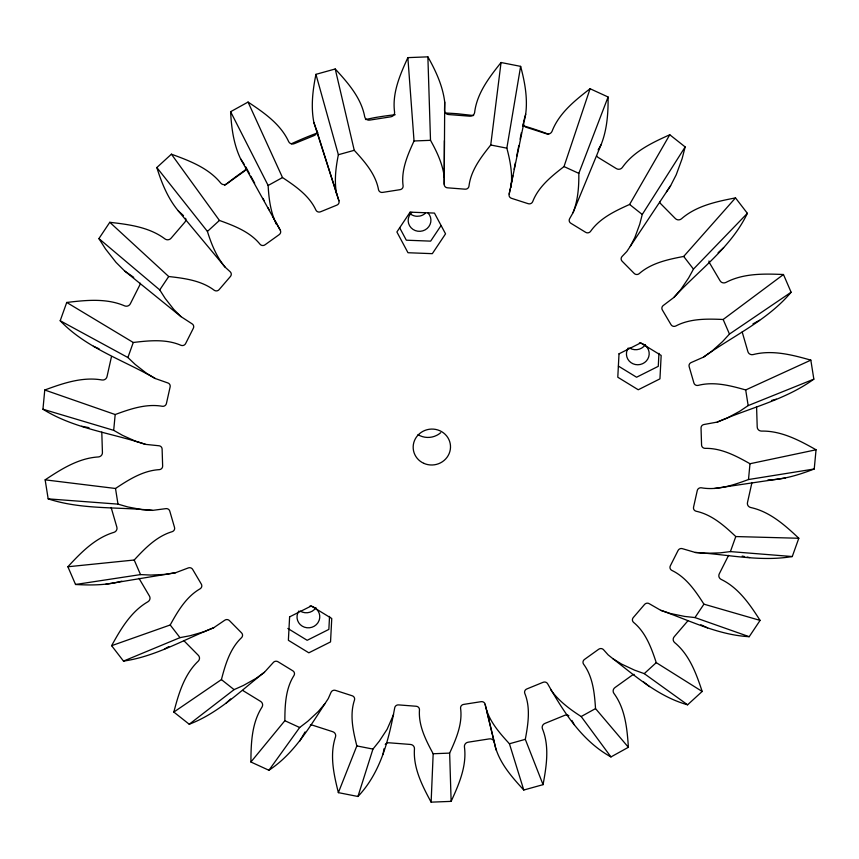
<?xml version="1.0" encoding="UTF-8"?>
<svg xmlns="http://www.w3.org/2000/svg" width="859" height="859" viewBox="0 0 859 859"><rect width="100%" height="100%" fill="white"/><g stroke="black" fill="none" stroke-linecap="round" stroke-linejoin="round"><path stroke-width="1.29" d="M568.883 715.719A4.349 4.177 -7.6 0 0 564.556 715.397L545.025 723.375A4.349 4.177 -7.6 0 0 542.416 728.754C549.674 746.503 546.431 766.389 543.06 784.654L523.775 790.022C511.159 776.257 497.705 761.117 494.279 742.144A4.349 4.177 -7.6 0 0 489.179 738.912L468.273 742.176A4.349 4.177 -7.6 0 0 464.418 746.815C467.017 765.884 458.899 784.417 451.136 801.372L431.121 802.156L433.172 753.751C425.903 740.297 418.301 725.544 419.471 709.802A3.576 3.436 -7.6 0 0 416.057 706.248L398.737 704.906A3.576 3.436 -7.6 0 0 394.7 707.88C388.794 739.524 380.827 772.424 357.945 796.486L338.371 792.632L356.839 745.913C353.113 731.095 349.463 714.924 354.499 699.978A3.576 3.436 -7.6 0 0 352.083 695.736L335.633 690.432A3.576 3.436 -7.6 0 0 330.994 692.408L328.256 698.625L324.906 703.704C309.047 728.035 293.767 753.934 268.921 770.265L250.914 762.008C251 743.368 251.655 723.203 262.049 707.021A4.349 4.177 -7.6 0 0 260.481 701.32L242.743 690.464M250.914 762.008L284.855 720.712C284.93 705.368 285.467 688.768 294.014 675.453A3.576 3.436 -7.6 0 0 292.736 670.761L278.123 661.817A3.576 3.436 -7.6 0 0 273.141 662.676L264.432 672.275C240.434 690.969 218.218 713.281 189.227 724.244L173.84 712.068C178.575 693.879 184.245 674.412 198.3 661.097A4.349 4.177 -7.6 0 0 198.204 655.192L183.719 640.524M767.882 479.998C783.88 479.569 799.407 474.694 814.235 468.993L816.05 449.783L749.993 463.731C736.249 455.968 721.302 448.001 705.078 448.355A3.576 3.436 -7.6 0 1 701.567 444.898L701.041 428.169A3.576 3.436 -7.6 0 1 704.337 424.443L717.297 422.07C749.467 407.928 785.029 400.111 813.849 379.152L810.832 360.136L745.698 389.954C730.429 385.616 713.947 381.31 698.152 385.39A3.576 3.436 -7.6 0 1 693.868 382.856L689.197 366.782A3.576 3.436 -7.6 0 1 691.484 362.412L703.51 357.129C732.867 335.89 767.42 320.493 791.118 292.243L783.462 274.515L723.16 319.484C707.268 318.807 690.206 318.388 675.754 326.012A3.576 3.436 -7.6 0 1 670.943 324.541L662.407 310.056A3.576 3.436 -7.6 0 1 663.535 305.299L673.928 297.418C698.936 270.027 731.041 247.596 747.373 213.311L735.508 197.903L683.7 256.433C668.119 259.439 651.423 262.908 639.171 273.667A3.576 3.436 -7.6 0 1 634.125 273.355L622.206 261.286A3.576 3.436 -7.6 0 1 622.131 256.422L626.877 251.44L670.611 185.716L676.216 174.796L682.1 158.732L685.16 146.932L669.773 134.756L629.604 204.453C615.227 210.938 599.84 218.111 590.541 231.404A3.576 3.436 -7.6 0 1 585.559 232.252L570.945 223.319A3.576 3.436 -7.6 0 1 569.667 218.626L573.039 212.699L601.053 144.784C607.109 129.666 608.269 113.12 608.086 96.992L590.079 88.735L564.009 166.571C551.661 176.149 538.443 186.639 532.687 201.672A3.576 3.436 -7.6 0 1 528.049 203.647L511.599 198.343A3.576 3.436 -7.6 0 1 509.183 194.102L525.676 114.268C527.813 98.173 524.806 81.895 520.629 66.368L501.055 62.514L490.736 144.999C481.094 157.1 470.829 170.34 468.971 186.188A3.576 3.436 -7.6 0 1 464.944 189.173L447.625 187.831A3.576 3.436 -7.6 0 1 444.21 184.277L444.404 140.651M444.21 184.277L444.715 102.071C442.772 85.921 435.781 70.878 427.879 56.844L407.864 57.628C400.101 74.583 391.983 93.116 394.582 112.185A4.349 4.177 -7.6 0 1 390.727 116.824L369.821 120.088A4.349 4.177 -7.6 0 1 364.721 116.856C361.295 97.883 347.841 82.743 335.225 68.978L315.94 74.346C312.751 90.131 310.743 106.58 313.889 122.526L338.908 200.738A3.576 3.436 -7.6 0 1 336.76 205.161L320.686 211.733A3.576 3.436 -7.6 0 1 315.929 210.122C309.261 195.594 295.41 186.135 282.504 177.555L248.047 102.071L230.609 111.713C231.425 127.776 233.594 144.183 240.595 158.84L280.098 229.911A3.576 3.436 -7.6 0 1 279.111 234.69L265.098 244.751A3.576 3.436 -7.6 0 1 260.073 244.289C249.958 231.737 234.142 225.788 219.432 220.441L171.413 154.19L156.832 167.537C161.642 182.956 167.859 198.354 178.285 210.874L225.079 267.106L230.126 271.712A3.576 3.436 -7.6 0 1 230.352 276.566L219.206 289.537A3.576 3.436 -7.6 0 1 214.202 290.245C201.253 280.431 184.384 278.305 168.697 276.512L109.791 222.309L98.914 238.598L105.464 248.885L116.029 262.382L124.727 271.057L181.002 316.638L191.858 323.693A3.576 3.436 -7.6 0 1 193.296 328.342L185.673 343.471A3.576 3.436 -7.6 0 1 180.97 345.307C166.002 338.811 149.037 340.594 133.263 342.483L66.734 302.465L60.194 320.74C86.211 348.142 123.277 359.953 155.221 378.508L167.548 382.846A3.576 3.436 -7.6 0 1 170.103 387.022L166.442 403.419A3.576 3.436 -7.6 0 1 162.33 406.286C146.234 403.44 130.117 409.045 115.181 414.532L44.765 390.007L42.95 409.217C74.003 428.662 111.316 433 145.525 444.371L158.604 445.724A3.576 3.436 -7.6 0 1 162.115 449.182L162.641 465.911A3.576 3.436 -7.6 0 1 159.345 469.637C143.077 470.56 128.71 479.676 115.503 488.481L45.151 479.848L48.168 498.864C81.766 509.902 117.758 506.66 152.462 510.386L165.529 508.689A3.576 3.436 -7.6 0 1 169.814 511.223L174.484 527.297A3.576 3.436 -7.6 0 1 172.197 531.667C156.671 536.274 144.892 548.418 134.208 560.014L67.882 566.757L75.538 584.485C91 585.376 106.817 585.28 121.838 581.167M608.086 96.992L578.826 173.368C578.977 186.639 578.021 200.265 573.039 212.699M444.715 102.071L444.532 110.242A4.349 4.177 -7.6 0 0 448.677 114.558L469.723 116.19A4.349 4.177 -7.6 0 0 474.619 112.572C476.863 93.309 489.34 77.224 501.055 62.514M329.545 616.386L328.857 629.4L307.168 640.299L287.84 628.466M658.95 353.317L658.273 366.331L636.583 377.23L618.394 366.095M145.525 444.371L135.69 441.279L122.59 435.384L113.689 430.338L115.181 414.532M543.06 784.654L525.311 739.341C528.081 724.32 530.744 707.945 524.774 693.342A3.576 3.436 -7.6 0 1 526.921 688.918L542.995 682.347A3.576 3.436 -7.6 0 1 547.752 683.957C563.729 712.036 581.822 740.845 610.953 756.929L628.391 747.287L595.534 708.6C594.503 693.342 592.978 676.838 583.583 664.168A3.576 3.436 -7.6 0 1 584.571 659.379L598.583 649.329A3.576 3.436 -7.6 0 1 603.609 649.791L608.129 654.869L612.886 658.681C636.014 676.645 658.746 696.713 687.587 704.809L702.168 691.463L656.255 662.643C651.444 648.051 645.807 632.417 633.555 622.367A3.576 3.436 -7.6 0 1 633.33 617.514L644.475 604.543A3.576 3.436 -7.6 0 1 649.479 603.834L660.732 610.309C689.713 620.499 717.995 635.016 749.209 636.691L760.086 620.402L703.929 604.167C695.597 591.099 686.201 577.28 671.813 570.387A3.576 3.436 -7.6 0 1 670.385 565.737L678.009 550.608A3.576 3.436 -7.6 0 1 682.712 548.772L695.264 552.455C727.509 554.334 759.979 562.001 792.266 556.535L798.806 538.26L735.787 536.553C724.416 525.815 711.864 514.605 696.134 511.234A3.576 3.436 -7.6 0 1 693.578 507.057L697.24 490.661A3.576 3.436 -7.6 0 1 701.352 487.794C717.448 490.639 733.565 485.034 748.49 479.537L749.993 463.731M510.998 187.584C512.759 174.345 510.289 160.944 506.842 148.167L520.629 66.368M383.028 754.503L383.994 748.737M315.94 74.346L338.371 154.727C335.751 167.72 334.097 181.26 336.685 194.381M509.183 194.102L510.225 188.873M510.74 186.253L512.823 175.794M514.122 169.255L515.421 162.716M516.721 156.177L518.793 145.719M520.092 139.179L521.392 132.64M522.691 126.101L523.217 123.481M111.487 356.582L107.042 376.5A4.349 4.177 -7.6 0 1 102.038 379.989C82.485 376.532 62.9 383.339 44.765 390.007M751.958 482.5L747.513 502.418A4.349 4.177 -7.6 0 0 750.616 507.497C769.728 511.588 784.976 525.203 798.806 538.26M173.84 712.068L221.418 679.598C225.316 664.63 229.987 648.609 241.551 637.657A3.576 3.436 -7.6 0 0 241.476 632.793L229.557 620.724A3.576 3.436 -7.6 0 0 224.51 620.402L213.698 627.746C183.923 639.45 155.629 656.544 123.492 661.097L111.627 645.689C120.743 629.056 131.062 611.436 147.984 601.719A4.349 4.177 -7.6 0 0 149.369 595.942L138.986 578.332M685.16 146.932L642.253 214.482L639.74 224.178L634.898 237.406L630.291 246.393M523.475 122.182L525.676 114.268M357.945 796.486L372.946 749.08L379.324 741.145L387.119 729.28L393.583 714.538M155.221 378.508L146.47 373.246L135.25 364.484L127.894 357.527L133.263 342.483M695.264 552.455L705.593 553.325L720.11 552.863L730.408 551.596L735.787 536.553M305.074 731.943L299.576 741.349M407.864 57.628L414.038 140.973C407.638 154.931 400.96 170.179 403.107 185.877A3.576 3.436 -7.6 0 1 399.929 189.689L382.727 192.384A3.576 3.436 -7.6 0 1 378.518 189.721C375.705 174.109 364.635 161.642 354.252 150.314L335.225 68.978M451.136 801.372L449.644 753.107C456.032 739.148 462.722 723.901 460.574 708.203A3.576 3.436 -7.6 0 1 463.753 704.391L480.954 701.696A3.576 3.436 -7.6 0 1 485.163 704.359L494.279 742.144M728.593 555.344L719.337 573.715A4.349 4.177 -7.6 0 0 721.077 579.363C738.557 587.739 749.961 604.532 760.086 620.402M111.627 645.689L170.211 624.976C177.727 611.286 186.21 596.78 200.147 588.78A3.576 3.436 -7.6 0 0 201.274 584.023L192.738 569.538A3.576 3.436 -7.6 0 0 187.928 568.067L175.633 572.717L105.764 584.238M747.373 213.311L693.46 269.103L688.617 277.972L680.639 289.73L673.928 297.418M598.122 149.917L601.053 144.784M181.002 316.638L173.84 309.487L165.143 298.384L159.753 289.913L168.697 276.512M440.946 225.724L430.649 241.132L406.318 240.198L399.532 227.506M660.732 610.309L670.514 613.541L684.687 616.429L694.974 617.567L703.929 604.167M666.466 191.847L670.611 185.716M268.921 770.265L299.673 727.509L307.823 721.249L318.324 711.488L324.906 703.704M687.844 620.874L674.315 636.626A4.349 4.177 -7.6 0 0 674.594 642.532C689.466 654.741 696.316 673.724 702.168 691.463M67.882 566.757C80.853 552.681 95.166 537.917 114.032 532.322A4.349 4.177 -7.6 0 0 116.813 527.018L111.133 507.486M791.118 292.243L729.463 334.065L722.559 341.581L711.907 351.191L703.51 357.129M226.11 703.156L230.674 698.925M225.079 267.106C216.5 256.798 211.378 244.117 207.427 231.436L219.432 220.441M612.886 658.681L621.562 664.082L634.565 670.16L644.25 673.628L656.255 662.643M718.103 252.718L723.643 247.703M189.227 724.244L234.077 689.627L243.526 685.407L256.122 678.331L264.432 672.275M590.079 88.735C575.079 100.363 559.016 113.109 552.026 131.373A4.349 4.177 -7.6 0 1 546.388 133.779L526.406 127.336A4.349 4.177 -7.6 0 1 523.421 124.34M45.151 479.848C61.193 469.164 78.652 458.083 98.42 456.945A4.349 4.177 -7.6 0 0 102.425 452.425L101.791 432.109M813.849 379.152L748.168 405.598L739.62 411.332L726.907 418.226L717.297 422.07M164.456 649.06L168.836 646.602M276.362 224.274C270.606 212.216 268.813 198.708 268.137 185.48L282.504 177.555M550.866 689.949C558.758 700.998 569.85 709.276 581.178 716.524L595.534 708.6M752.967 323.864L759.581 320.267M669.773 134.756C652.325 142.637 633.62 151.356 622.324 167.505A4.349 4.177 -7.6 0 1 616.257 168.536L598.519 157.68A4.349 4.177 -7.6 0 1 596.93 156.155M213.698 627.746L204.141 631.73L190.172 635.714L179.982 637.646L123.492 661.097M338.371 154.727L354.252 150.314M485.163 704.359C487.976 719.971 499.047 732.426 509.43 743.765L525.311 739.341M771.468 400.487L776.332 399.167M365.483 119.53L374.556 117.662A319.033 306.523 -7.6 0 1 395.226 114.719M735.508 197.903C716.578 201.564 696.295 205.784 681.402 218.862A4.349 4.177 -7.6 0 1 675.281 218.476L660.796 203.808A4.349 4.177 -7.6 0 1 659.637 201.962M175.633 572.717L165.39 574.392L150.873 575.058L140.522 574.596L75.538 584.485M748.49 479.537L814.235 468.993M714.495 488.47L785.405 477.98M66.734 302.465C85.889 300.167 106.505 297.998 124.695 305.901A4.349 4.177 -7.6 0 0 130.407 303.656L139.663 285.285A4.349 4.177 -7.6 0 0 140.189 283.18M414.038 140.973L430.509 140.328C437.016 151.882 442.772 164.262 444.361 177.545M433.172 753.751L449.644 753.107M783.462 274.515C764.145 273.699 743.422 273.194 725.855 282.461A4.349 4.177 -7.6 0 1 720.014 280.668L709.631 263.058A4.349 4.177 -7.6 0 1 708.976 260.996M152.462 510.386L142.122 509.655L127.894 506.971L117.984 504.126L48.168 498.864M730.408 551.596L792.266 556.535M109.791 222.309C128.839 224.478 149.337 227.077 165.068 238.995A4.349 4.177 -7.6 0 0 171.156 238.126L184.685 222.374A4.349 4.177 -7.6 0 0 185.619 218.283M473.631 115.546L457.718 113.775A319.033 306.523 -7.6 0 0 446.014 113.055M81.626 426.257L89.025 427.664M490.736 144.999L506.842 148.167M356.839 745.913L372.946 749.08M742.176 556.084L744.635 556.578M747.105 557.083L749.563 557.577M810.832 360.136C792.277 354.864 772.262 349.634 753.075 354.595A4.349 4.177 -7.6 0 1 747.867 351.514L742.187 331.982M42.95 409.217L113.689 430.338M694.974 617.567L749.209 636.691M171.413 154.19C189.291 160.687 208.512 167.913 220.806 183.16A4.349 4.177 -7.6 0 0 226.916 183.719L243.935 171.499A4.349 4.177 -7.6 0 0 245.857 167.73M93.406 346.241L99.096 348.808M564.009 166.571L578.826 173.368M284.855 720.712L299.673 727.509M700.815 624.718L707.601 627.875M133.725 277.339L124.727 271.057M60.194 320.74L127.894 357.527M816.05 449.783C799.364 440.345 781.196 430.67 761.493 431.089A4.349 4.177 -7.6 0 1 757.209 426.891L756.575 406.575M248.047 102.071C263.734 112.497 280.571 123.986 288.667 141.649A4.349 4.177 -7.6 0 0 294.444 143.603L313.975 135.625A4.349 4.177 -7.6 0 0 316.584 130.246L313.889 122.526M644.25 673.628L687.587 704.809M629.604 204.453L642.253 214.482M221.418 679.598L234.077 689.627M643.692 682.014L649.468 686.652M98.914 238.598L159.753 289.913M178.285 210.874L183.536 215.673M156.832 167.537L207.427 231.436M683.7 256.433L693.46 269.103M170.211 624.976L179.982 637.646M581.178 716.524L610.953 756.929M240.595 158.84L244.493 164.713M245.771 166.861L249.593 173.862M250.86 176.202L254.672 183.203M262.94 198.386L264.207 200.727M268.029 207.728L269.296 210.068M273.108 217.069L274.386 219.41M275.653 221.74L280.098 229.911M431.121 802.156C422.284 785.813 413.05 767.892 414.467 748.758A4.349 4.177 -7.6 0 0 410.323 744.442L389.277 742.81A4.349 4.177 -7.6 0 0 385.251 744.42M571.954 720.476L574.123 724.631M230.609 111.713L268.137 185.48M723.16 319.484L729.463 334.065M134.208 560.014L140.522 574.596M316.584 130.246L338.908 200.738M509.43 743.765L523.775 790.022M338.371 792.632C333.85 774.625 329.416 754.986 335.525 736.818A4.349 4.177 -7.6 0 0 332.594 731.664L312.612 725.221A4.349 4.177 -7.6 0 0 310.378 724.996M486.688 710.908L496.137 750.1M745.698 389.954L748.168 405.598M115.503 488.481L117.984 504.126M628.391 747.287C627.134 728.754 625.277 708.707 613.863 693.31A4.349 4.177 -7.6 0 1 615.065 687.501L632.084 675.281A4.349 4.177 -7.6 0 1 634.146 674.379M427.879 56.844L430.509 140.328M315.951 607.689A11.392 10.952 -7.6 0 1 300.21 611.093M309.959 606.003A11.392 10.952 -7.6 0 1 319.237 620.123L317.959 622.721A11.392 10.952 -7.6 0 1 302.207 626.136A11.392 10.952 -7.6 0 1 298.835 611.017M427.997 212.946A11.392 10.952 -7.6 0 1 427.181 228.43A11.392 10.952 -7.6 0 1 411.107 227.807A11.392 10.952 -7.6 0 1 411.912 212.323M425.173 213.397A11.392 10.952 -7.6 0 1 419.933 216.028L416.969 216.285A11.392 10.952 -7.6 0 1 409.797 213.451M645.367 344.62A11.392 10.952 -7.6 0 1 629.626 348.035M639.375 342.934A11.392 10.952 -7.6 0 1 648.749 356.753A11.392 10.952 -7.6 0 1 633.083 363.819A11.392 10.952 -7.6 0 1 628.251 347.949M224.596 185.469A319.033 306.523 -7.6 0 1 246.393 169.32M291.491 143.743A319.033 306.523 -7.6 0 1 317.927 132.78M524.076 125.994A319.033 306.523 -7.6 0 1 548.6 134.262M440.688 432.678A18.683 17.953 -7.6 0 1 436.673 435.384L434.429 436.34A18.683 17.953 -7.6 0 1 418.022 434.665M289.612 616.869L288.377 640.299L308.832 652.819L330.532 641.92L331.757 618.501L311.302 605.971L289.612 616.869M619.017 353.811L617.793 377.23L638.248 389.761L659.937 378.862L661.172 355.433L640.717 342.902L619.017 353.811M410.119 212.152L396.89 231.973L407.982 252.729L432.324 253.663L445.553 233.841L434.45 213.086L410.119 212.152M423.831 463.345A18.683 17.953 -7.6 0 0 450.449 445.413A18.683 17.953 -7.6 0 0 421.232 432.356A18.683 17.953 -7.6 0 0 423.831 463.345"/></g></svg>
